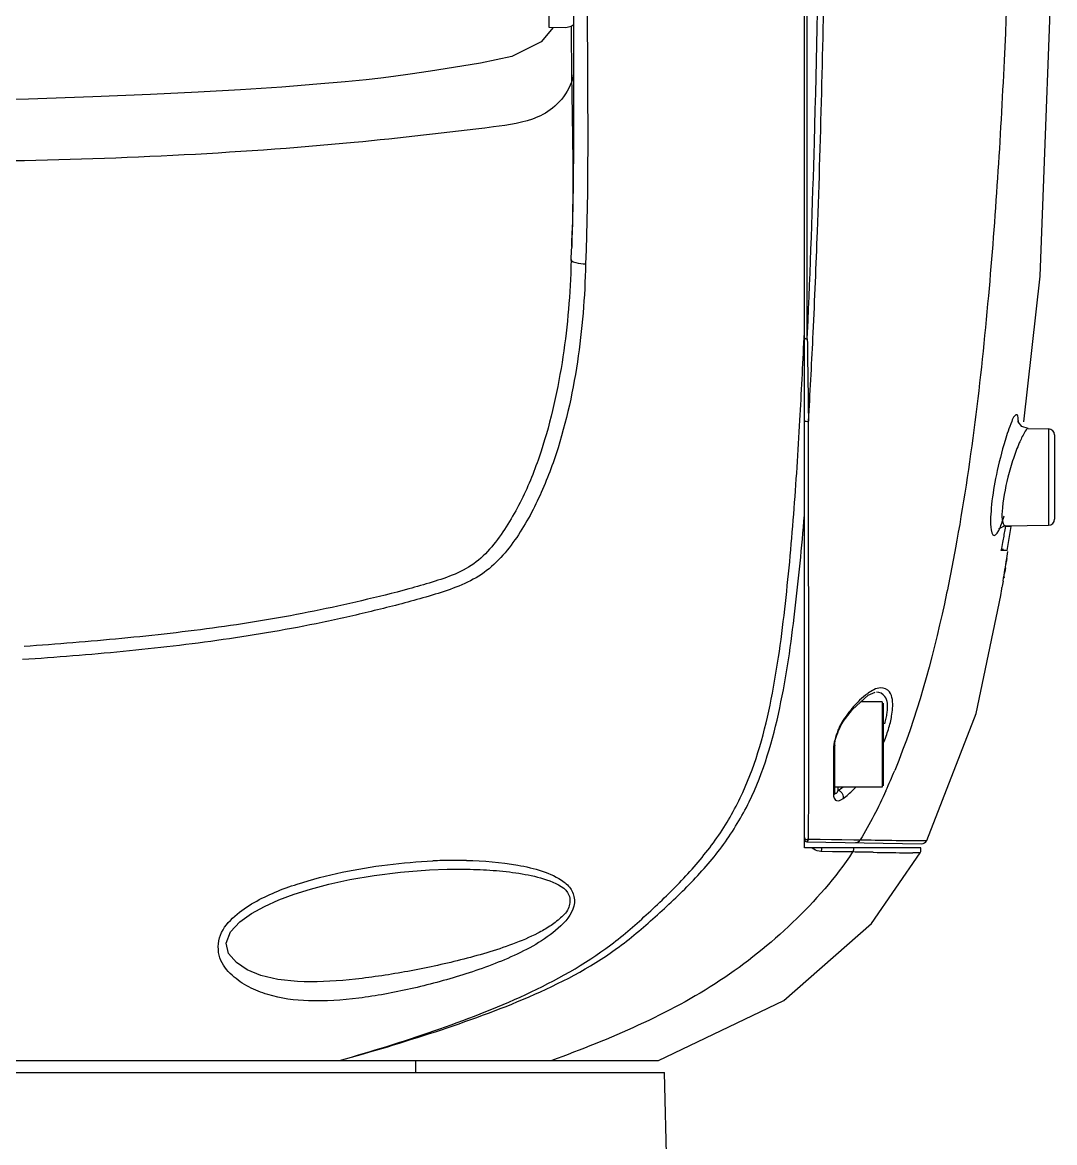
# Model space of a CAD drawing. Header units: millimetres. Extents: x 4086 to 8300, y 123 to 1549.
# Drawn here: x 7289.71 to 7310.95, y 697.32 to 720.36 of the extents above; entities that cross this region are included whole.
import ezdxf

# ---------------------------------------------------------------- set-up
doc = ezdxf.new("R2010")
doc.units = ezdxf.units.MM
doc.layers.add('外形图', color=7, linetype='Continuous')

msp = doc.modelspace()

# ---------------------------------------------------------------- linework, layer by layer
at = {"layer": '外形图'}
for p, q in [((7300.5525, 720.2608), (7300.5525, 751.5116)), ((7305.8025, 703.3878), (7305.8025, 751.3588)), ((7301.0022, 720.2836), (7301.0047, 719.942)), ((7300.8911, 720.2549), (7300.5525, 720.2608)), ((7301.0539, 720.157), (7301.054, 720.1358)), ((7301.054, 720.1358), (7301.0541, 719.9992)), ((7301.0544, 719.4697), (7301.0544, 719.4395)), ((7301.0544, 719.4395), (7301.0544, 719.3876)), ((7301.0145, 715.7549), (7301.0137, 715.7328)), ((7301.0145, 715.7549), (7301.0137, 715.7328)), ((7301.0043, 715.4853), (7300.9999, 715.334)), ((7300.9999, 715.334), (7300.9994, 715.3197)), ((7305.7974, 713.8766), (7305.8025, 713.9867)), ((7305.8623, 713.8581), (7305.868, 713.9842)), ((7305.8632, 713.8761), (7305.8631, 713.9871)), ((7305.8632, 713.8582), (7305.8632, 713.8761)), ((7305.9788, 713.8688), (7305.9841, 713.9794)), ((7305.8885, 710.2311), (7305.8872, 712.1621)), ((7310.4101, 712.0109), (7310.4095, 712.0109)), ((7310.4101, 712.0109), (7310.8297, 712.0036)), ((7310.8297, 712.0036), (7310.8297, 710.022)), ((7310.9525, 711.8786), (7310.9525, 710.147)), ((7309.9354, 709.9287), (7309.9483, 709.9996)), ((7309.9471, 710.0066), (7309.948, 710.0066)), ((7309.948, 710.0066), (7310.8297, 710.022)), ((7309.9483, 709.9996), (7310.0592, 709.9976)), ((7309.9784, 709.499), (7309.8553, 709.5012)), ((7309.8981, 709.5197), (7309.858, 709.53)), ((7309.97, 709.3402), (7309.9915, 709.4802)), ((7309.948, 709.2143), (7309.9571, 709.27)), ((7309.9571, 709.27), (7309.9685, 709.3403)), ((7309.9699, 709.3402), (7309.9572, 709.2606)), ((7309.9685, 709.3403), (7309.9699, 709.3402)), ((7309.9028, 708.9403), (7309.912, 708.9961)), ((7309.9388, 709.1464), (7309.9258, 709.0671)), ((7309.8732, 708.7712), (7309.8685, 708.7407)), ((7309.878, 708.8023), (7309.8732, 708.7712)), ((7309.8913, 708.8714), (7309.9028, 708.9403)), ((7309.8437, 708.578), (7309.8656, 708.7146)), ((7309.8439, 708.579), (7309.8437, 708.5778)), ((7309.8437, 708.5778), (7309.8437, 708.578)), ((7309.8656, 708.7146), (7309.8695, 708.7388)), ((7306.7923, 706.2333), (7307.117, 706.5272)), ((7307.117, 706.5272), (7307.2627, 706.5891)), ((7306.603, 705.982), (7306.7923, 706.2333)), ((7307.4025, 706.3878), (7306.963, 706.3878)), ((7307.4025, 706.3878), (7307.4025, 704.6378)), ((7307.4275, 706.3628), (7307.4275, 704.6628)), ((7306.6029, 705.9818), (7306.603, 705.982)), ((7306.4275, 704.5241), (7306.4275, 705.5611)), ((7306.4467, 705.6185), (7306.458, 705.661)), ((7306.4048, 705.4459), (7306.4047, 705.2407)), ((7306.4047, 705.2407), (7306.4045, 705.0415)), ((7306.4041, 704.8467), (7306.4036, 704.649)), ((7306.4045, 705.0415), (7306.4041, 704.8467)), ((7306.4036, 704.649), (7306.4031, 704.4656)), ((7307.4025, 704.6378), (7306.4275, 704.6378)), ((7306.5012, 704.5715), (7306.5012, 704.6378)), ((7305.8905, 703.7807), (7305.8909, 703.9812)), ((7305.8902, 703.5679), (7305.8905, 703.7807)), ((7305.8516, 703.5119), (7308.2116, 703.4708)), ((7306.1301, 703.5641), (7306.3581, 703.5606)), ((7306.3581, 703.5606), (7306.5725, 703.5575)), ((7306.5725, 703.5575), (7306.819, 703.5541)), ((7306.819, 703.5541), (7306.8551, 703.5536)), ((7306.8551, 703.5536), (7306.9543, 703.5523)), ((7306.9542, 703.5523), (7307.1762, 703.5485)), ((7307.8609, 703.5383), (7308.3236, 703.5367)), ((7308.3236, 703.5367), (7308.3241, 703.5369)), ((7308.1964, 703.3878), (7305.8025, 703.3878)), ((7306.1639, 703.3108), (7306.1427, 703.3111)), ((7306.3793, 703.3076), (7306.1639, 703.3108)), ((7306.5972, 703.3044), (7306.3793, 703.3076)), ((7306.7958, 703.3015), (7306.5972, 703.3044)), ((7306.8145, 703.3012), (7306.796, 703.3015)), ((7306.8509, 703.3006), (7306.8145, 703.3012)), ((7307.2204, 703.2945), (7306.8509, 703.3006)), ((7308.1867, 703.2866), (7308.0357, 703.2851)), ((7298.4513, 702.9457), (7298.4535, 702.9458)), ((7295.508, 700.6313), (7295.5077, 700.6313)), ((7289.0525, 699.0128), (7302.8028, 699.0128)), ((7297.8025, 699.0128), (7297.8025, 698.7628)), ((7257.681, 698.7628), (7302.9239, 698.7628)), ((7302.9993, 695.8845), (7302.9239, 698.7628))]:
    msp.add_line(p, q, dxfattribs=at)
for points in [[(7310.3167, 712.146), (7310.6584, 715.1482), (7310.9508, 722.9564)], [(7300.6299, 720.2595), (7300.3878, 719.9666), (7299.779, 719.6657), (7299.1395, 719.5293), (7298.5794, 719.4354), (7298.1087, 719.3604), (7297.6869, 719.2981), (7297.3455, 719.252), (7297.0876, 719.2202), (7296.7826, 719.186), (7296.3536, 719.1429), (7295.7703, 719.0911), (7295.0471, 719.0354), (7294.1996, 718.9793), (7293.3257, 718.9297), (7292.3483, 718.8822), (7291.1619, 718.8334), (7289.8385, 718.7889), (7289.0525, 718.7668)], [(7305.8025, 713.876), (7305.803, 713.8733), (7305.8047, 713.8706), (7305.8074, 713.8681), (7305.8111, 713.8657), (7305.8157, 713.8636), (7305.8212, 713.8618), (7305.8273, 713.8602), (7305.834, 713.859), (7305.8411, 713.8582), (7305.8484, 713.8578), (7305.8559, 713.8578), (7305.8632, 713.8582)], [(7310.4096, 712.0109), (7310.2758, 712.0562), (7310.2042, 712.1465), (7310.1996, 712.1594)], [(7309.8105, 709.9515), (7309.8147, 709.955), (7309.9063, 710.0018), (7309.9471, 710.0066)], [(7308.3241, 703.5369), (7309.3381, 706.1525), (7309.8437, 708.578)], [(7306.5298, 705.8512), (7306.5557, 705.9026), (7306.5854, 705.9545), (7306.6029, 705.9818)], [(7306.458, 705.661), (7306.4718, 705.7057), (7306.4882, 705.7525), (7306.5074, 705.801), (7306.5298, 705.8512)], [(7306.4275, 705.4915), (7306.4282, 705.5098), (7306.4317, 705.5423)], [(7306.4317, 705.5423), (7306.4379, 705.5787), (7306.4467, 705.6185)], [(7306.4275, 705.4917), (7306.4268, 705.4836), (7306.4249, 705.4756), (7306.4217, 705.4677), (7306.4172, 705.4601), (7306.4116, 705.4528), (7306.4048, 705.4459)], [(7306.4275, 704.5241), (7306.4268, 704.5137), (7306.4247, 704.5034), (7306.4212, 704.4934), (7306.4164, 704.4836), (7306.4104, 704.4744), (7306.4031, 704.4656)], [(7302.8028, 699.0128), (7305.3793, 700.2452), (7307.1854, 701.8314), (7308.1867, 703.2866)], [(7306.1427, 703.3111), (7306.1495, 703.3226), (7306.1551, 703.3348), (7306.1594, 703.3475), (7306.1624, 703.3607), (7306.164, 703.3742), (7306.1643, 703.3878)], [(7306.8152, 703.3878), (7306.8161, 703.3763), (7306.8159, 703.3646), (7306.8147, 703.353), (7306.8125, 703.3417), (7306.8093, 703.3308), (7306.8053, 703.3203), (7306.8005, 703.3105), (7306.7954, 703.3015)], [(7295.5077, 700.6313), (7295.3723, 700.6357), (7294.9689, 700.6776), (7294.6181, 700.7617), (7294.3337, 700.8803), (7294.1126, 701.0282), (7293.9532, 701.2146), (7293.9021, 701.4273), (7293.9947, 701.6579), (7294.1864, 701.8629), (7294.4236, 702.0343), (7294.6901, 702.1822), (7294.984, 702.3142), (7295.3011, 702.4325), (7295.6406, 702.539), (7296.0147, 702.6377), (7296.449, 702.7322), (7296.9466, 702.8178), (7297.4919, 702.8868), (7298.0884, 702.9331), (7298.4513, 702.9457)]]:
    msp.add_lwpolyline(points, dxfattribs=at)
for centre, radius, start, end in [((7300.8929, 720.3602), 0.1054, 269.02592, 271.1108), ((7442.6904, 721.0695), 141.6902, 180.521274, 180.782003), ((7254.7817, 717.341), 46.26, 358.0352, 358.43494), ((7262.6872, 717.0691), 38.3498, 357.63127, 358.00308), ((7139.7243, 721.548), 166.2502, 356.770439, 357.355233), ((7862.575, 720.8633), 556.7558, 180.720918, 180.895474), ((7151.1362, 721.326), 155.0221, 356.611083, 357.242791), ((7207.7171, 717.6116), 98.1437, 355.697634, 356.828615), ((7310.8275, 711.8786), 0.125, 0, 89), ((5472.94, 706.3908), 1832.9525, 359.9246798, 0.1200454), ((7310.8275, 710.147), 0.125, 271, 0), ((7263.3809, 718.4269), 47.3237, 349.33256, 349.65489), ((7253.4658, 718.9026), 57.2896, 350.8892, 351.05786), ((7264.5255, 718.2116), 46.1591, 349.12277, 349.33216), ((7254.039, 718.8106), 56.7092, 350.71914, 350.88924), ((7254.8306, 718.6812), 55.9071, 350.54692, 350.71918), ((7253.6549, 718.2882), 57.0214, 350.77438, 350.89055), ((7369.6149, 698.968), 60.5391, 170.584819, 170.712044), ((7307.765, 705.6226), 1.1465, 124.58302, 127.82827), ((7308.3879, 704.9276), 2.081, 135.57491, 137.69383), ((7305.7358, 706.4278), 1.7907, 344.13458, 346.11595), ((7305.6313, 706.4402), 1.9974, 346.30884, 350.09294), ((7307.761, 705.2772), 1.3724, 153.90945, 157.38558), ((7307.4809, 705.3485), 1.0837, 166.43737, 168.61056), ((7304.5068, 706.7724), 3.171, 337.0858, 339.86626), ((7296.0481, 709.7358), 12.5501, 335.65479, 337.71917), ((7305.2415, 706.128), 2.2012, 315.36295, 317.39198), ((7306.5921, 704.4648), 0.189, 179.75006, 185.02133), ((7306.3916, 704.6913), 0.3573, 301.96846, 305.78422), ((7305.8525, 703.5619), 0.05, 180, 269), ((7305.3657, 703.5926), 0.5148, 357.1132, 358.1522), ((7310.0073, 869.7073), 166.1829, 269.023875, 269.259971), ((7308.2138, 703.5957), 0.125, 269, 331.90038), ((7306.1461, 703.5599), 0.2487, 223.77013, 233.22004), ((7308.6437, 787.8623), 84.5798, 269.035785, 269.453434), ((7308.1407, 735.9217), 32.6367, 269.46661, 269.81566), ((7308.0778, 703.3481), 0.125, 330.54767, 18.53483), ((7298.6536, 692.266), 10.8631, 90.63224, 92.62765), ((7298.6424, 693.3063), 9.8228, 88.80459, 90.63346)]:
    msp.add_arc(centre, radius, start, end, dxfattribs=at)
for points, knots in [([(7305.8631, 713.9871), (7305.8622, 715.2408), (7305.8585, 720.114), (7305.8555, 724.9872), (7305.8542, 728.6066)], [0, 0, 0, 0, 0.2572712, 1, 1, 1, 1]), ([(7305.868, 713.9842), (7305.9272, 715.2896), (7306.0945, 720.1627), (7306.1566, 725.0384), (7306.1883, 728.6071)], [0, 0, 0, 0, 0.2680182, 1, 1, 1, 1]), ([(7310.1696, 728.5326), (7310.1184, 725.5482), (7310.0233, 720.9449), (7309.6249, 714.6121), (7309.2272, 711.2697), (7308.9132, 709.5558)], [0, 0, 0, 0, 0.4704232, 0.7253927, 1, 1, 1, 1]), ([(7305.9841, 713.9794), (7306.0173, 714.6743), (7306.1302, 717.3941), (7306.1922, 720.1157), (7306.2303, 722.1417)], [0, 0, 0, 0, 0.2555971, 1, 1, 1, 1]), ([(7301.3285, 721.6509), (7301.33, 721.1375), (7301.3372, 719.0525), (7301.3602, 716.9662), (7301.3002, 715.3956)], [0, 0, 0, 0, 0.2462123, 1, 1, 1, 1]), ([(7301.0537, 720.3423), (7301.0537, 720.3302), (7301.0403, 720.3032), (7301.0158, 720.2898), (7301.0022, 720.2836)], [0, 0, 0, 0, 0.4473434, 1, 1, 1, 1]), ([(7301.0541, 719.9992), (7301.0542, 719.9336), (7301.0543, 719.7994), (7301.0544, 719.6228), (7301.0544, 719.512), (7301.0544, 719.4697)], [0, 0, 0, 0, 0.37205, 0.7603323, 1, 1, 1, 1]), ([(7301.0134, 719.1357), (7300.9437, 718.9675), (7300.7555, 718.6692), (7300.1903, 718.3137), (7298.7473, 718.13), (7295.0264, 717.7002), (7291.5505, 717.5464), (7289.0525, 717.5062)], [0, 0, 0, 0, 0.0442787, 0.0827539, 0.1583704, 0.3923319, 1, 1, 1, 1]), ([(7301.0136, 719.136), (7301.0161, 718.8597), (7301.0415, 717.7329), (7301.0436, 716.6051), (7301.0145, 715.7549)], [0, 0, 0, 0, 0.2452243, 1, 1, 1, 1]), ([(7301.0541, 718.8375), (7301.053, 718.0988), (7301.0478, 717.1135), (7301.0305, 716.2998), (7301.0244, 716.0775)], [0, 0, 0, 0, 0.7105546, 1, 1, 1, 1]), ([(7301.0051, 715.4765), (7301.0047, 715.4778), (7301.0042, 715.4805), (7301.0042, 715.4833), (7301.0043, 715.4847)], [0, 0, 0, 0, 0.5049049, 1, 1, 1, 1]), ([(7301.3001, 715.3923), (7301.2339, 715.3933), (7301.1416, 715.4036), (7301.0147, 715.4395), (7301.0051, 715.4765)], [0, 0, 0, 0, 0.6340437, 1, 1, 1, 1]), ([(7301.3002, 715.3956), (7301.2859, 714.7215), (7301.1755, 713.36), (7300.7998, 711.6782), (7300.2721, 710.3879), (7299.8152, 709.6298), (7299.332, 709.1115), (7298.8801, 708.8336), (7298.3888, 708.6565), (7297.727, 708.4569), (7296.8902, 708.2461), (7295.5454, 707.9393), (7293.8432, 707.6499), (7291.7823, 707.4123), (7290.4018, 707.3033), (7289.7097, 707.2576)], [0, 0, 0, 0, 0.1220117, 0.246605, 0.3099351, 0.3737057, 0.4055841, 0.4372029, 0.4685898, 0.4998682, 0.5623035, 0.6246911, 0.7494528, 0.8744883, 1, 1, 1, 1]), ([(7300.9994, 715.3197), (7300.977, 714.6664), (7300.8572, 713.3482), (7300.4834, 711.7241), (7300.0423, 710.6304), (7299.7047, 710.0412), (7299.4206, 709.6184), (7299.067, 709.2473), (7298.6188, 709.0046), (7298.1424, 708.8483), (7297.5013, 708.6643), (7296.6922, 708.4658), (7295.3913, 708.1775), (7293.7449, 707.9055), (7291.7517, 707.6817), (7290.4167, 707.5747), (7289.7476, 707.5281)], [0, 0, 0, 0, 0.1224188, 0.2472597, 0.3105827, 0.3424162, 0.374266, 0.4059099, 0.4372418, 0.4685182, 0.4997452, 0.5621321, 0.6244826, 0.7492427, 0.8743858, 1, 1, 1, 1]), ([(7310.2029, 712.2181), (7310.2, 712.245), (7310.1972, 712.3183), (7310.0991, 712.2551), (7310.0677, 712.1306), (7310.017, 712.0226), (7309.9936, 711.9543)], [0, 0, 0, 0, 0.1688824, 0.2721832, 0.5497855, 1, 1, 1, 1]), ([(7310.2069, 712.1436), (7310.2067, 712.157), (7310.2059, 712.1819), (7310.2041, 712.2067), (7310.2029, 712.2181)], [0, 0, 0, 0, 0.537436, 1, 1, 1, 1]), ([(7305.8025, 712.1757), (7305.8025, 712.1634), (7305.8472, 712.1622), (7305.8713, 712.1564), (7305.8872, 712.1621)], [0, 0, 0, 0, 0.4214529, 1, 1, 1, 1]), ([(7310.4095, 712.0109), (7310.3728, 712.0106), (7310.3051, 711.8791), (7310.209, 711.6932), (7310.0946, 711.3741), (7310.0242, 711.1408), (7309.9909, 711.0128)], [0, 0, 0, 0, 0.1009421, 0.3233116, 0.6369893, 1, 1, 1, 1]), ([(7309.9936, 711.9543), (7309.972, 711.8916), (7309.8785, 711.5983), (7309.8038, 711.2991), (7309.7548, 711.0627)], [0, 0, 0, 0, 0.2155472, 1, 1, 1, 1]), ([(7309.7548, 711.0627), (7309.7127, 710.859), (7309.6608, 710.5745), (7309.6366, 710.1981), (7309.6276, 710.0128), (7309.6916, 709.7115), (7309.8012, 709.9018), (7309.8266, 709.9611)], [0, 0, 0, 0, 0.4247708, 0.6021243, 0.7395165, 0.8682328, 1, 1, 1, 1]), ([(7309.9909, 711.0128), (7309.9307, 710.7809), (7309.8777, 710.4534), (7309.861, 710.1372), (7309.9147, 710.0068), (7309.9471, 710.0066)], [0, 0, 0, 0, 0.6930721, 0.9062578, 1, 1, 1, 1]), ([(7296.2372, 699.0128), (7296.8894, 699.1979), (7298.1847, 699.6016), (7300.0835, 700.3265), (7301.581, 701.1506), (7302.6017, 702.0441), (7303.3314, 702.7495), (7303.9888, 703.5246), (7304.68, 704.6866), (7305.1423, 706.3127), (7305.4107, 708.2816), (7305.5342, 709.5957), (7305.5842, 710.2489)], [0, 0, 0, 0, 0.1261957, 0.2523421, 0.378264, 0.4412901, 0.5042728, 0.5671511, 0.6298837, 0.7544758, 0.8780557, 1, 1, 1, 1]), ([(7296.2372, 699.0128), (7296.8992, 699.1942), (7298.2156, 699.5877), (7300.151, 700.2817), (7301.6955, 701.0669), (7302.7364, 701.9633), (7303.4881, 702.6628), (7304.1623, 703.4396), (7304.868, 704.6104), (7305.3427, 706.2523), (7305.6203, 708.2422), (7305.7498, 709.5706), (7305.8025, 710.2311)], [0, 0, 0, 0, 0.1262827, 0.2525461, 0.3785437, 0.4415692, 0.5045942, 0.5674582, 0.6301264, 0.7545918, 0.8781054, 1, 1, 1, 1]), ([(7309.8266, 709.9611), (7309.8342, 709.9788), (7309.8676, 710.0626), (7309.8945, 710.1489), (7309.914, 710.2172)], [0, 0, 0, 0, 0.2136657, 1, 1, 1, 1]), ([(7308.9133, 709.5558), (7308.843, 709.1722), (7308.5357, 707.6199), (7308.1142, 706.0816), (7307.6611, 704.9775)], [0, 0, 0, 0, 0.2462591, 1, 1, 1, 1]), ([(7309.9258, 709.0671), (7309.9205, 709.0347), (7309.9001, 709.0088), (7309.9148, 708.9401), (7309.9048, 708.9403)], [0, 0, 0, 0, 0.765454, 1, 1, 1, 1]), ([(7307.554, 706.5959), (7307.5147, 706.6503), (7307.3337, 706.7126), (7307.1903, 706.6189), (7307.1142, 706.5665)], [0, 0, 0, 0, 0.4206685, 1, 1, 1, 1]), ([(7307.5101, 706.2129), (7307.5173, 706.3096), (7307.523, 706.4971), (7307.3508, 706.5914), (7307.2846, 706.5903)], [0, 0, 0, 0, 0.5940677, 1, 1, 1, 1]), ([(7307.5988, 706.0965), (7307.608, 706.1497), (7307.6283, 706.3141), (7307.6213, 706.5028), (7307.554, 706.5959)], [0, 0, 0, 0, 0.3197397, 1, 1, 1, 1]), ([(7306.6023, 705.9824), (7306.6046, 705.986), (7306.6071, 705.9959), (7306.6044, 706.0054), (7306.6024, 706.0103)], [0, 0, 0, 0, 0.4446498, 1, 1, 1, 1]), ([(7306.4055, 705.4689), (7306.4053, 705.465), (7306.4049, 705.4573), (7306.4048, 705.4496), (7306.4048, 705.4459)], [0, 0, 0, 0, 0.507307, 1, 1, 1, 1]), ([(7306.4038, 704.4483), (7306.4041, 704.4453), (7306.4048, 704.4394), (7306.4058, 704.4336), (7306.4064, 704.4307)], [0, 0, 0, 0, 0.5129522, 1, 1, 1, 1]), ([(7306.4064, 704.4307), (7306.4127, 704.3998), (7306.4686, 704.3284), (7306.5475, 704.3675), (7306.5808, 704.3882)], [0, 0, 0, 0, 0.4461559, 1, 1, 1, 1]), ([(7306.4275, 704.5241), (7306.4275, 704.5145), (7306.4741, 704.4834), (7306.4871, 704.547), (7306.5012, 704.5715)], [0, 0, 0, 0, 0.255426, 1, 1, 1, 1]), ([(7306.6036, 704.4381), (7306.6041, 704.4318), (7306.6043, 704.4194), (7306.6022, 704.4072), (7306.6006, 704.4015)], [0, 0, 0, 0, 0.5182661, 1, 1, 1, 1]), ([(7305.8516, 703.5119), (7305.8573, 703.5118), (7305.8845, 703.5125), (7305.8789, 703.5488), (7305.8798, 703.5666)], [0, 0, 0, 0, 0.2409905, 1, 1, 1, 1]), ([(7306.7958, 703.3015), (7306.4469, 702.7712), (7305.5943, 701.809), (7303.5984, 700.2013), (7301.8024, 699.454), (7300.6042, 699.0128)], [0, 0, 0, 0, 0.2489295, 0.4993632, 1, 1, 1, 1]), ([(7295.5982, 700.2394), (7295.3153, 700.2499), (7294.8905, 700.3047), (7294.3635, 700.512), (7294.0093, 700.7498), (7293.7212, 701.1104), (7293.7366, 701.621), (7294.0677, 701.999), (7294.6039, 702.3616), (7295.357, 702.6598), (7296.2817, 702.8965), (7297.2168, 703.0492), (7297.8432, 703.1034), (7298.1556, 703.1177)], [0, 0, 0, 0, 0.115235, 0.1718508, 0.2289766, 0.2881004, 0.3513785, 0.4179749, 0.4842334, 0.6149046, 0.744322, 0.8727113, 1, 1, 1, 1]), ([(7298.8473, 703.1269), (7299.2008, 703.1194), (7299.7293, 703.0813), (7300.4055, 702.924), (7300.7989, 702.754), (7301.0414, 702.5128), (7301.1129, 702.1468), (7300.7955, 701.7493), (7300.3441, 701.4281), (7299.8332, 701.1638), (7299.308, 700.9504), (7298.5995, 700.7109), (7297.7104, 700.4744), (7296.6513, 700.2779), (7295.9433, 700.2266), (7295.5982, 700.2394)], [0, 0, 0, 0, 0.1229444, 0.1830477, 0.2412376, 0.2695453, 0.2984054, 0.3620061, 0.4284364, 0.4946329, 0.5604033, 0.625697, 0.7544939, 0.8799246, 1, 1, 1, 1]), ([(7298.4535, 702.9458), (7298.6339, 702.9489), (7298.9941, 702.9475), (7299.5286, 702.918), (7300.0619, 702.8507), (7300.5401, 702.7316), (7300.9903, 702.523), (7300.9816, 702.1395), (7300.7887, 701.9359), (7300.5656, 701.7669), (7300.2355, 701.5815), (7299.8017, 701.3988), (7299.2675, 701.2238), (7298.5505, 701.0289), (7297.6516, 700.8358), (7296.578, 700.6728), (7295.8611, 700.6251), (7295.508, 700.6313)], [0, 0, 0, 0, 0.0625202, 0.1245971, 0.1860185, 0.2462513, 0.3029828, 0.3317746, 0.3637894, 0.3965114, 0.4292533, 0.4944586, 0.5593363, 0.6238894, 0.7518348, 0.877635, 1, 1, 1, 1])]:
    msp.add_open_spline(points, degree=3, knots=knots, dxfattribs=at)
for points in [[(7301.0525, 721.7556), (7301.0525, 720.787), (7301.0554, 719.7808), (7301.0541, 718.8375)], [(7301.0022, 720.2836), (7300.9685, 720.2682), (7300.9319, 720.2556), (7300.8949, 720.2549)], [(7301.0047, 719.942), (7301.0051, 719.8881), (7301.0056, 719.8343), (7301.0061, 719.7804)], [(7301.0544, 719.3876), (7301.0544, 719.3024), (7301.0401, 719.2163), (7301.0134, 719.1354)], [(7309.912, 708.9961), (7309.9241, 709.0689), (7309.9361, 709.1416), (7309.948, 709.2143)], [(7307.0618, 706.5282), (7307.0051, 706.4842), (7306.952, 706.4355), (7306.9017, 706.3842)], [(7306.8489, 706.3283), (7306.7586, 706.2291), (7306.6769, 706.1218), (7306.6024, 706.0103)], [(7307.4976, 706.1105), (7307.5032, 706.1444), (7307.5076, 706.1786), (7307.5101, 706.2129)], [(7306.6024, 706.0103), (7306.5748, 705.969), (7306.5504, 705.9254), (7306.5285, 705.8808)], [(7307.4741, 705.9981), (7307.4833, 706.0353), (7307.4913, 706.0728), (7307.4976, 706.1105)], [(7306.4942, 705.8049), (7306.4669, 705.7394), (7306.4441, 705.6717), (7306.4275, 705.6026)], [(7307.4841, 705.6809), (7307.5184, 705.7747), (7307.5483, 705.8703), (7307.5719, 705.9674)], [(7306.4186, 705.5625), (7306.4124, 705.5316), (7306.4074, 705.5003), (7306.4055, 705.4689)], [(7306.5012, 704.5715), (7306.5333, 704.592), (7306.5645, 704.6141), (7306.5949, 704.6372)], [(7306.5012, 704.5715), (7306.5547, 704.5548), (7306.5992, 704.494), (7306.6036, 704.4381)], [(7306.6006, 704.4015), (7306.6748, 704.4549), (7306.7435, 704.5163), (7306.8078, 704.5814)], [(7307.4822, 704.5622), (7307.3254, 704.2162), (7307.1511, 703.8772), (7306.9543, 703.5523)], [(7305.8025, 703.5959), (7305.8025, 703.5658), (7305.875, 703.5416), (7305.8887, 703.5685)], [(7305.8902, 703.5679), (7305.9701, 703.5666), (7306.0501, 703.5653), (7306.1301, 703.5641)], [(7306.8522, 703.4945), (7306.8892, 703.4938), (7306.9412, 703.5169), (7306.946, 703.5535)], [(7306.1427, 703.3111), (7306.0915, 703.3119), (7306.0382, 703.33), (7305.9972, 703.3606)]]:
    msp.add_open_spline(points, degree=3, dxfattribs=at)

doc.saveas('drawing.dxf')
